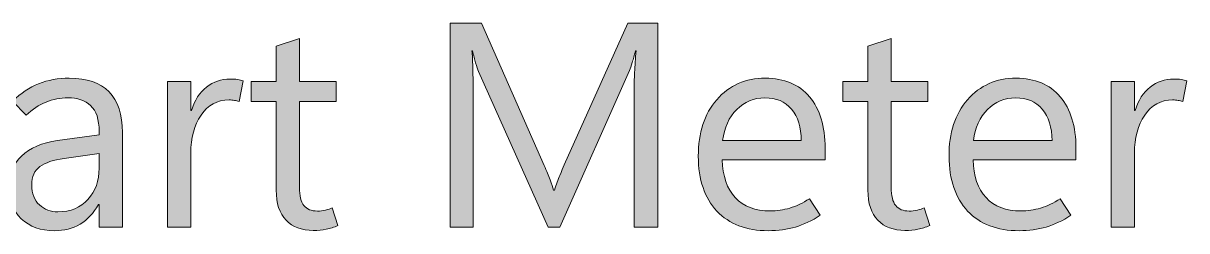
# Model space of a CAD drawing. Header units: millimetres. Extents: x 12 to 165, y -99 to -5.
# Drawn here: x 107.6 to 159.6, y -60.3 to -51 of the extents above; entities that cross this region are included whole.
import ezdxf

# ---------------------------------------------------------------- set-up
doc = ezdxf.new("R2010")
doc.units = ezdxf.units.MM
doc.header["$MEASUREMENT"] = 0
doc.layers.add('Layer 1', color=7, linetype='Continuous', lineweight=0)

# ---------------------------------------------------------------- blocks, each defined once
blk = doc.blocks.new('Block_1')
at = {"layer": 'Layer 1', "true_color": 0x231f20, "transparency": 33554687}
h = blk.add_hatch(color=250, dxfattribs=at)
h.dxf.hatch_style = 2
edge = h.paths.add_edge_path()
edge.add_spline(control_points=[(135.944, -60.15), (135.944, -60.15), (134.884, -60.15), (134.884, -60.15), (134.884, -60.15), (134.884, -54.043), (134.884, -54.043), (134.884, -53.802), (134.891, -53.533), (134.906, -53.237), (134.921, -52.941), (134.943, -52.619), (134.973, -52.272), (134.973, -52.272), (134.947, -52.272), (134.947, -52.272), (134.896, -52.475), (134.849, -52.651), (134.804, -52.799), (134.76, -52.947), (134.716, -53.065), (134.674, -53.154), (134.674, -53.154), (131.564, -60.15), (131.564, -60.15), (131.564, -60.15), (131.043, -60.15), (131.043, -60.15), (131.043, -60.15), (127.939, -53.205), (127.939, -53.205), (127.897, -53.104), (127.852, -52.975), (127.806, -52.818), (127.759, -52.662), (127.713, -52.479), (127.666, -52.272), (127.666, -52.272), (127.641, -52.272), (127.641, -52.272), (127.658, -52.454), (127.67, -52.693), (127.679, -52.989), (127.687, -53.286), (127.692, -53.641), (127.692, -54.056), (127.692, -54.056), (127.692, -60.15), (127.692, -60.15), (127.692, -60.15), (126.663, -60.15), (126.663, -60.15), (126.663, -60.15), (126.663, -51.047), (126.663, -51.047), (126.663, -51.047), (128.072, -51.047), (128.072, -51.047), (128.072, -51.047), (130.865, -57.395), (130.865, -57.395), (130.976, -57.636), (131.066, -57.848), (131.135, -58.03), (131.205, -58.211), (131.255, -58.364), (131.284, -58.487), (131.284, -58.487), (131.323, -58.487), (131.323, -58.487), (131.416, -58.237), (131.498, -58.019), (131.57, -57.833), (131.642, -57.646), (131.706, -57.492), (131.76, -57.369), (131.76, -57.369), (134.611, -51.047), (134.611, -51.047), (134.611, -51.047), (135.944, -51.047), (135.944, -51.047), (135.944, -51.047), (135.944, -60.15), (135.944, -60.15)], knot_values=[0, 0, 0, 0, 1, 1, 1, 2, 2, 2, 3, 3, 3, 4, 4, 4, 5, 5, 5, 6, 6, 6, 7, 7, 7, 8, 8, 8, 9, 9, 9, 10, 10, 10, 11, 11, 11, 12, 12, 12, 13, 13, 13, 14, 14, 14, 15, 15, 15, 16, 16, 16, 17, 17, 17, 18, 18, 18, 19, 19, 19, 20, 20, 20, 21, 21, 21, 22, 22, 22, 23, 23, 23, 24, 24, 24, 25, 25, 25, 26, 26, 26, 27, 27, 27, 28, 28, 28, 28], degree=3, periodic=0)
h = blk.add_hatch(color=250, dxfattribs=at)
h.dxf.hatch_style = 2
edge = h.paths.add_edge_path()
edge.add_spline(control_points=[(121.655, -60.074), (121.477, -60.146), (121.303, -60.199), (121.131, -60.235), (120.96, -60.271), (120.766, -60.289), (120.55, -60.289), (120.034, -60.289), (119.629, -60.138), (119.335, -59.835), (119.041, -59.533), (118.894, -59.085), (118.894, -58.493), (118.894, -58.493), (118.894, -54.538), (118.894, -54.538), (118.894, -54.538), (117.776, -54.538), (117.776, -54.538), (117.776, -54.538), (117.776, -53.65), (117.776, -53.65), (117.776, -53.65), (118.894, -53.65), (118.894, -53.65), (118.894, -53.65), (118.894, -52.063), (118.894, -52.063), (118.894, -52.063), (119.935, -51.726), (119.935, -51.726), (119.935, -51.726), (119.935, -53.65), (119.935, -53.65), (119.935, -53.65), (121.573, -53.65), (121.573, -53.65), (121.573, -53.65), (121.573, -54.538), (121.573, -54.538), (121.573, -54.538), (119.935, -54.538), (119.935, -54.538), (119.935, -54.538), (119.935, -58.372), (119.935, -58.372), (119.935, -58.745), (120.001, -59.013), (120.135, -59.178), (120.268, -59.343), (120.468, -59.426), (120.734, -59.426), (120.862, -59.426), (120.984, -59.411), (121.103, -59.382), (121.221, -59.352), (121.321, -59.318), (121.401, -59.28), (121.401, -59.28), (121.655, -60.074), (121.655, -60.074)], knot_values=[0, 0, 0, 0, 1, 1, 1, 2, 2, 2, 3, 3, 3, 4, 4, 4, 5, 5, 5, 6, 6, 6, 7, 7, 7, 8, 8, 8, 9, 9, 9, 10, 10, 10, 11, 11, 11, 12, 12, 12, 13, 13, 13, 14, 14, 14, 15, 15, 15, 16, 16, 16, 17, 17, 17, 18, 18, 18, 19, 19, 19, 20, 20, 20, 20], degree=3, periodic=0)
h = blk.add_hatch(color=250, dxfattribs=at)
h.dxf.hatch_style = 2
edge = h.paths.add_edge_path()
edge.add_spline(control_points=[(148.093, -60.074), (147.915, -60.146), (147.741, -60.199), (147.569, -60.235), (147.398, -60.271), (147.204, -60.289), (146.988, -60.289), (146.472, -60.289), (146.067, -60.138), (145.773, -59.835), (145.479, -59.533), (145.332, -59.085), (145.332, -58.493), (145.332, -58.493), (145.332, -54.538), (145.332, -54.538), (145.332, -54.538), (144.214, -54.538), (144.214, -54.538), (144.214, -54.538), (144.214, -53.65), (144.214, -53.65), (144.214, -53.65), (145.332, -53.65), (145.332, -53.65), (145.332, -53.65), (145.332, -52.063), (145.332, -52.063), (145.332, -52.063), (146.373, -51.726), (146.373, -51.726), (146.373, -51.726), (146.373, -53.65), (146.373, -53.65), (146.373, -53.65), (148.011, -53.65), (148.011, -53.65), (148.011, -53.65), (148.011, -54.538), (148.011, -54.538), (148.011, -54.538), (146.373, -54.538), (146.373, -54.538), (146.373, -54.538), (146.373, -58.372), (146.373, -58.372), (146.373, -58.745), (146.439, -59.013), (146.573, -59.178), (146.706, -59.343), (146.906, -59.426), (147.172, -59.426), (147.3, -59.426), (147.422, -59.411), (147.541, -59.382), (147.659, -59.352), (147.759, -59.318), (147.839, -59.28), (147.839, -59.28), (148.093, -60.074), (148.093, -60.074)], knot_values=[0, 0, 0, 0, 1, 1, 1, 2, 2, 2, 3, 3, 3, 4, 4, 4, 5, 5, 5, 6, 6, 6, 7, 7, 7, 8, 8, 8, 9, 9, 9, 10, 10, 10, 11, 11, 11, 12, 12, 12, 13, 13, 13, 14, 14, 14, 15, 15, 15, 16, 16, 16, 17, 17, 17, 18, 18, 18, 19, 19, 19, 20, 20, 20, 20], degree=3, periodic=0)
h = blk.add_hatch(color=250, dxfattribs=at)
h.dxf.hatch_style = 2
edge = h.paths.add_edge_path()
edge.add_spline(control_points=[(110.984, -57.509), (110.984, -57.509), (110.984, -56.862), (110.984, -56.862), (110.984, -56.862), (109.417, -57.077), (109.417, -57.077), (108.938, -57.145), (108.579, -57.266), (108.338, -57.439), (108.096, -57.613), (107.976, -57.886), (107.976, -58.258), (107.976, -58.648), (108.089, -58.945), (108.315, -59.15), (108.542, -59.355), (108.818, -59.458), (109.144, -59.458), (109.706, -59.458), (110.154, -59.274), (110.486, -58.906), (110.818, -58.537), (110.984, -58.072), (110.984, -57.509)], knot_values=[0, 0, 0, 0, 1, 1, 1, 2, 2, 2, 3, 3, 3, 4, 4, 4, 5, 5, 5, 6, 6, 6, 7, 7, 7, 8, 8, 8, 8], degree=3, periodic=0)
edge = h.paths.add_edge_path()
edge.add_spline(control_points=[(112.026, -60.15), (112.026, -60.15), (110.984, -60.15), (110.984, -60.15), (110.984, -60.15), (110.984, -59.134), (110.984, -59.134), (110.984, -59.134), (110.959, -59.134), (110.959, -59.134), (110.735, -59.523), (110.459, -59.815), (110.131, -60.01), (109.803, -60.204), (109.421, -60.302), (108.985, -60.302), (108.375, -60.302), (107.882, -60.124), (107.506, -59.769), (107.129, -59.413), (106.941, -58.941), (106.941, -58.353), (106.941, -57.799), (107.131, -57.34), (107.512, -56.976), (107.893, -56.612), (108.433, -56.379), (109.131, -56.278), (109.131, -56.278), (110.984, -56.03), (110.984, -56.03), (110.984, -56.03), (110.984, -55.884), (110.984, -55.884), (110.984, -55.338), (110.858, -54.95), (110.604, -54.719), (110.35, -54.489), (110.011, -54.373), (109.588, -54.373), (109.249, -54.373), (108.924, -54.437), (108.61, -54.564), (108.297, -54.691), (108.003, -54.885), (107.728, -55.148), (107.728, -55.148), (107.119, -54.519), (107.119, -54.519), (107.483, -54.168), (107.87, -53.91), (108.28, -53.745), (108.691, -53.58), (109.148, -53.497), (109.652, -53.497), (110.439, -53.497), (111.031, -53.699), (111.429, -54.104), (111.826, -54.508), (112.026, -55.114), (112.026, -55.922), (112.026, -55.922), (112.026, -60.15), (112.026, -60.15)], knot_values=[0, 0, 0, 0, 1, 1, 1, 2, 2, 2, 3, 3, 3, 4, 4, 4, 5, 5, 5, 6, 6, 6, 7, 7, 7, 8, 8, 8, 9, 9, 9, 10, 10, 10, 11, 11, 11, 12, 12, 12, 13, 13, 13, 14, 14, 14, 15, 15, 15, 16, 16, 16, 17, 17, 17, 18, 18, 18, 19, 19, 19, 20, 20, 20, 21, 21, 21, 21], degree=3, periodic=0)
h = blk.add_hatch(color=250, dxfattribs=at)
h.dxf.hatch_style = 2
edge = h.paths.add_edge_path()
edge.add_spline(control_points=[(117.243, -54.538), (117.163, -54.513), (117.091, -54.495), (117.027, -54.485), (116.964, -54.474), (116.883, -54.468), (116.786, -54.468), (116.257, -54.468), (115.84, -54.694), (115.536, -55.145), (115.231, -55.595), (115.079, -56.159), (115.079, -56.836), (115.079, -56.836), (115.079, -60.15), (115.079, -60.15), (115.079, -60.15), (114.038, -60.15), (114.038, -60.15), (114.038, -60.15), (114.038, -53.65), (114.038, -53.65), (114.038, -53.65), (115.079, -53.65), (115.079, -53.65), (115.079, -53.65), (115.079, -54.938), (115.079, -54.938), (115.079, -54.938), (115.104, -54.938), (115.104, -54.938), (115.252, -54.481), (115.479, -54.133), (115.783, -53.894), (116.088, -53.655), (116.439, -53.535), (116.837, -53.535), (116.968, -53.535), (117.079, -53.542), (117.17, -53.554), (117.261, -53.567), (117.343, -53.586), (117.415, -53.612), (117.415, -53.612), (117.243, -54.538), (117.243, -54.538)], knot_values=[0, 0, 0, 0, 1, 1, 1, 2, 2, 2, 3, 3, 3, 4, 4, 4, 5, 5, 5, 6, 6, 6, 7, 7, 7, 8, 8, 8, 9, 9, 9, 10, 10, 10, 11, 11, 11, 12, 12, 12, 13, 13, 13, 14, 14, 14, 15, 15, 15, 15], degree=3, periodic=0)
h = blk.add_hatch(color=250, dxfattribs=at)
h.dxf.hatch_style = 2
edge = h.paths.add_edge_path()
edge.add_spline(control_points=[(142.355, -56.284), (142.351, -55.683), (142.205, -55.214), (141.917, -54.878), (141.629, -54.541), (141.233, -54.373), (140.73, -54.373), (140.235, -54.373), (139.815, -54.546), (139.47, -54.891), (139.125, -55.236), (138.915, -55.7), (138.838, -56.284), (138.838, -56.284), (142.355, -56.284), (142.355, -56.284)], knot_values=[0, 0, 0, 0, 1, 1, 1, 2, 2, 2, 3, 3, 3, 4, 4, 4, 5, 5, 5, 5], degree=3, periodic=0)
edge = h.paths.add_edge_path()
edge.add_spline(control_points=[(143.421, -57.134), (143.421, -57.134), (138.826, -57.134), (138.826, -57.134), (138.843, -57.867), (139.036, -58.431), (139.406, -58.826), (139.776, -59.222), (140.296, -59.42), (140.965, -59.42), (141.257, -59.42), (141.55, -59.376), (141.844, -59.289), (142.138, -59.203), (142.429, -59.064), (142.717, -58.874), (142.717, -58.874), (143.199, -59.616), (143.199, -59.616), (142.831, -59.853), (142.463, -60.027), (142.095, -60.137), (141.726, -60.247), (141.322, -60.302), (140.882, -60.302), (139.901, -60.302), (139.134, -60.01), (138.584, -59.426), (138.034, -58.842), (137.757, -58.027), (137.753, -56.982), (137.748, -55.937), (138.025, -55.095), (138.581, -54.456), (139.137, -53.817), (139.86, -53.497), (140.749, -53.497), (141.595, -53.497), (142.252, -53.773), (142.72, -54.326), (143.187, -54.878), (143.421, -55.643), (143.421, -56.62), (143.421, -56.62), (143.421, -57.134), (143.421, -57.134)], knot_values=[0, 0, 0, 0, 1, 1, 1, 2, 2, 2, 3, 3, 3, 4, 4, 4, 5, 5, 5, 6, 6, 6, 7, 7, 7, 8, 8, 8, 9, 9, 9, 10, 10, 10, 11, 11, 11, 12, 12, 12, 13, 13, 13, 14, 14, 14, 15, 15, 15, 15], degree=3, periodic=0)
h = blk.add_hatch(color=250, dxfattribs=at)
h.dxf.hatch_style = 2
edge = h.paths.add_edge_path()
edge.add_spline(control_points=[(153.558, -56.284), (153.554, -55.683), (153.408, -55.214), (153.12, -54.878), (152.832, -54.541), (152.437, -54.373), (151.933, -54.373), (151.438, -54.373), (151.018, -54.546), (150.673, -54.891), (150.328, -55.236), (150.118, -55.7), (150.042, -56.284), (150.042, -56.284), (153.558, -56.284), (153.558, -56.284)], knot_values=[0, 0, 0, 0, 1, 1, 1, 2, 2, 2, 3, 3, 3, 4, 4, 4, 5, 5, 5, 5], degree=3, periodic=0)
edge = h.paths.add_edge_path()
edge.add_spline(control_points=[(154.625, -57.134), (154.625, -57.134), (150.029, -57.134), (150.029, -57.134), (150.046, -57.867), (150.24, -58.431), (150.61, -58.826), (150.98, -59.222), (151.499, -59.42), (152.168, -59.42), (152.46, -59.42), (152.753, -59.376), (153.047, -59.289), (153.341, -59.203), (153.632, -59.064), (153.92, -58.874), (153.92, -58.874), (154.403, -59.616), (154.403, -59.616), (154.034, -59.853), (153.666, -60.027), (153.298, -60.137), (152.93, -60.247), (152.526, -60.302), (152.085, -60.302), (151.104, -60.302), (150.338, -60.01), (149.788, -59.426), (149.238, -58.842), (148.96, -58.027), (148.956, -56.982), (148.952, -55.937), (149.228, -55.095), (149.784, -54.456), (150.341, -53.817), (151.064, -53.497), (151.952, -53.497), (152.799, -53.497), (153.456, -53.773), (153.923, -54.326), (154.391, -54.878), (154.625, -55.643), (154.625, -56.62), (154.625, -56.62), (154.625, -57.134), (154.625, -57.134)], knot_values=[0, 0, 0, 0, 1, 1, 1, 2, 2, 2, 3, 3, 3, 4, 4, 4, 5, 5, 5, 6, 6, 6, 7, 7, 7, 8, 8, 8, 9, 9, 9, 10, 10, 10, 11, 11, 11, 12, 12, 12, 13, 13, 13, 14, 14, 14, 15, 15, 15, 15], degree=3, periodic=0)
h = blk.add_hatch(color=250, dxfattribs=at)
h.dxf.hatch_style = 2
edge = h.paths.add_edge_path()
edge.add_spline(control_points=[(159.404, -54.538), (159.324, -54.513), (159.252, -54.495), (159.189, -54.485), (159.125, -54.474), (159.045, -54.468), (158.947, -54.468), (158.418, -54.468), (158.001, -54.694), (157.697, -55.145), (157.392, -55.595), (157.24, -56.159), (157.24, -56.836), (157.24, -56.836), (157.24, -60.15), (157.24, -60.15), (157.24, -60.15), (156.199, -60.15), (156.199, -60.15), (156.199, -60.15), (156.199, -53.65), (156.199, -53.65), (156.199, -53.65), (157.24, -53.65), (157.24, -53.65), (157.24, -53.65), (157.24, -54.938), (157.24, -54.938), (157.24, -54.938), (157.265, -54.938), (157.265, -54.938), (157.413, -54.481), (157.64, -54.133), (157.945, -53.894), (158.249, -53.655), (158.6, -53.535), (158.998, -53.535), (159.129, -53.535), (159.24, -53.542), (159.331, -53.554), (159.422, -53.567), (159.504, -53.586), (159.576, -53.612), (159.576, -53.612), (159.404, -54.538), (159.404, -54.538)], knot_values=[0, 0, 0, 0, 1, 1, 1, 2, 2, 2, 3, 3, 3, 4, 4, 4, 5, 5, 5, 6, 6, 6, 7, 7, 7, 8, 8, 8, 9, 9, 9, 10, 10, 10, 11, 11, 11, 12, 12, 12, 13, 13, 13, 14, 14, 14, 15, 15, 15, 15], degree=3, periodic=0)
at = {"layer": 'Layer 1'}
for points, knots in [([(135.944, -60.15), (135.944, -60.15), (134.884, -60.15), (134.884, -60.15), (134.884, -60.15), (134.884, -54.043), (134.884, -54.043), (134.884, -53.802), (134.891, -53.533), (134.906, -53.237), (134.921, -52.941), (134.943, -52.619), (134.973, -52.272), (134.973, -52.272), (134.947, -52.272), (134.947, -52.272), (134.896, -52.475), (134.849, -52.651), (134.804, -52.799), (134.76, -52.947), (134.716, -53.065), (134.674, -53.154), (134.674, -53.154), (131.564, -60.15), (131.564, -60.15), (131.564, -60.15), (131.043, -60.15), (131.043, -60.15), (131.043, -60.15), (127.939, -53.205), (127.939, -53.205), (127.897, -53.104), (127.852, -52.975), (127.806, -52.818), (127.759, -52.662), (127.713, -52.479), (127.666, -52.272), (127.666, -52.272), (127.641, -52.272), (127.641, -52.272), (127.658, -52.454), (127.67, -52.693), (127.679, -52.989), (127.687, -53.286), (127.692, -53.641), (127.692, -54.056), (127.692, -54.056), (127.692, -60.15), (127.692, -60.15), (127.692, -60.15), (126.663, -60.15), (126.663, -60.15), (126.663, -60.15), (126.663, -51.047), (126.663, -51.047), (126.663, -51.047), (128.072, -51.047), (128.072, -51.047), (128.072, -51.047), (130.865, -57.395), (130.865, -57.395), (130.976, -57.636), (131.066, -57.848), (131.135, -58.03), (131.205, -58.211), (131.255, -58.364), (131.284, -58.487), (131.284, -58.487), (131.323, -58.487), (131.323, -58.487), (131.416, -58.237), (131.498, -58.019), (131.57, -57.833), (131.642, -57.646), (131.706, -57.492), (131.76, -57.369), (131.76, -57.369), (134.611, -51.047), (134.611, -51.047), (134.611, -51.047), (135.944, -51.047), (135.944, -51.047), (135.944, -51.047), (135.944, -60.15), (135.944, -60.15)], [0, 0, 0, 0, 1, 1, 1, 2, 2, 2, 3, 3, 3, 4, 4, 4, 5, 5, 5, 6, 6, 6, 7, 7, 7, 8, 8, 8, 9, 9, 9, 10, 10, 10, 11, 11, 11, 12, 12, 12, 13, 13, 13, 14, 14, 14, 15, 15, 15, 16, 16, 16, 17, 17, 17, 18, 18, 18, 19, 19, 19, 20, 20, 20, 21, 21, 21, 22, 22, 22, 23, 23, 23, 24, 24, 24, 25, 25, 25, 26, 26, 26, 27, 27, 27, 28, 28, 28, 28]), ([(121.655, -60.074), (121.477, -60.146), (121.303, -60.199), (121.131, -60.235), (120.96, -60.271), (120.766, -60.289), (120.55, -60.289), (120.034, -60.289), (119.629, -60.138), (119.335, -59.835), (119.041, -59.533), (118.894, -59.085), (118.894, -58.493), (118.894, -58.493), (118.894, -54.538), (118.894, -54.538), (118.894, -54.538), (117.776, -54.538), (117.776, -54.538), (117.776, -54.538), (117.776, -53.65), (117.776, -53.65), (117.776, -53.65), (118.894, -53.65), (118.894, -53.65), (118.894, -53.65), (118.894, -52.063), (118.894, -52.063), (118.894, -52.063), (119.935, -51.726), (119.935, -51.726), (119.935, -51.726), (119.935, -53.65), (119.935, -53.65), (119.935, -53.65), (121.573, -53.65), (121.573, -53.65), (121.573, -53.65), (121.573, -54.538), (121.573, -54.538), (121.573, -54.538), (119.935, -54.538), (119.935, -54.538), (119.935, -54.538), (119.935, -58.372), (119.935, -58.372), (119.935, -58.745), (120.001, -59.013), (120.135, -59.178), (120.268, -59.343), (120.468, -59.426), (120.734, -59.426), (120.862, -59.426), (120.984, -59.411), (121.103, -59.382), (121.221, -59.352), (121.321, -59.318), (121.401, -59.28), (121.401, -59.28), (121.655, -60.074), (121.655, -60.074)], [0, 0, 0, 0, 1, 1, 1, 2, 2, 2, 3, 3, 3, 4, 4, 4, 5, 5, 5, 6, 6, 6, 7, 7, 7, 8, 8, 8, 9, 9, 9, 10, 10, 10, 11, 11, 11, 12, 12, 12, 13, 13, 13, 14, 14, 14, 15, 15, 15, 16, 16, 16, 17, 17, 17, 18, 18, 18, 19, 19, 19, 20, 20, 20, 20]), ([(148.093, -60.074), (147.915, -60.146), (147.741, -60.199), (147.569, -60.235), (147.398, -60.271), (147.204, -60.289), (146.988, -60.289), (146.472, -60.289), (146.067, -60.138), (145.773, -59.835), (145.479, -59.533), (145.332, -59.085), (145.332, -58.493), (145.332, -58.493), (145.332, -54.538), (145.332, -54.538), (145.332, -54.538), (144.214, -54.538), (144.214, -54.538), (144.214, -54.538), (144.214, -53.65), (144.214, -53.65), (144.214, -53.65), (145.332, -53.65), (145.332, -53.65), (145.332, -53.65), (145.332, -52.063), (145.332, -52.063), (145.332, -52.063), (146.373, -51.726), (146.373, -51.726), (146.373, -51.726), (146.373, -53.65), (146.373, -53.65), (146.373, -53.65), (148.011, -53.65), (148.011, -53.65), (148.011, -53.65), (148.011, -54.538), (148.011, -54.538), (148.011, -54.538), (146.373, -54.538), (146.373, -54.538), (146.373, -54.538), (146.373, -58.372), (146.373, -58.372), (146.373, -58.745), (146.439, -59.013), (146.573, -59.178), (146.706, -59.343), (146.906, -59.426), (147.172, -59.426), (147.3, -59.426), (147.422, -59.411), (147.541, -59.382), (147.659, -59.352), (147.759, -59.318), (147.839, -59.28), (147.839, -59.28), (148.093, -60.074), (148.093, -60.074)], [0, 0, 0, 0, 1, 1, 1, 2, 2, 2, 3, 3, 3, 4, 4, 4, 5, 5, 5, 6, 6, 6, 7, 7, 7, 8, 8, 8, 9, 9, 9, 10, 10, 10, 11, 11, 11, 12, 12, 12, 13, 13, 13, 14, 14, 14, 15, 15, 15, 16, 16, 16, 17, 17, 17, 18, 18, 18, 19, 19, 19, 20, 20, 20, 20]), ([(112.026, -60.15), (112.026, -60.15), (110.984, -60.15), (110.984, -60.15), (110.984, -60.15), (110.984, -59.134), (110.984, -59.134), (110.984, -59.134), (110.959, -59.134), (110.959, -59.134), (110.735, -59.523), (110.459, -59.815), (110.131, -60.01), (109.803, -60.204), (109.421, -60.302), (108.985, -60.302), (108.375, -60.302), (107.882, -60.124), (107.506, -59.769), (107.129, -59.413), (106.941, -58.941), (106.941, -58.353), (106.941, -57.799), (107.131, -57.34), (107.512, -56.976), (107.893, -56.612), (108.433, -56.379), (109.131, -56.278), (109.131, -56.278), (110.984, -56.03), (110.984, -56.03), (110.984, -56.03), (110.984, -55.884), (110.984, -55.884), (110.984, -55.338), (110.858, -54.95), (110.604, -54.719), (110.35, -54.489), (110.011, -54.373), (109.588, -54.373), (109.249, -54.373), (108.924, -54.437), (108.61, -54.564), (108.297, -54.691), (108.003, -54.885), (107.728, -55.148), (107.728, -55.148), (107.119, -54.519), (107.119, -54.519), (107.483, -54.168), (107.87, -53.91), (108.28, -53.745), (108.691, -53.58), (109.148, -53.497), (109.652, -53.497), (110.439, -53.497), (111.031, -53.699), (111.429, -54.104), (111.826, -54.508), (112.026, -55.114), (112.026, -55.922), (112.026, -55.922), (112.026, -60.15), (112.026, -60.15)], [0, 0, 0, 0, 1, 1, 1, 2, 2, 2, 3, 3, 3, 4, 4, 4, 5, 5, 5, 6, 6, 6, 7, 7, 7, 8, 8, 8, 9, 9, 9, 10, 10, 10, 11, 11, 11, 12, 12, 12, 13, 13, 13, 14, 14, 14, 15, 15, 15, 16, 16, 16, 17, 17, 17, 18, 18, 18, 19, 19, 19, 20, 20, 20, 21, 21, 21, 21]), ([(117.243, -54.538), (117.163, -54.513), (117.091, -54.495), (117.027, -54.485), (116.964, -54.474), (116.883, -54.468), (116.786, -54.468), (116.257, -54.468), (115.84, -54.694), (115.536, -55.145), (115.231, -55.595), (115.079, -56.159), (115.079, -56.836), (115.079, -56.836), (115.079, -60.15), (115.079, -60.15), (115.079, -60.15), (114.038, -60.15), (114.038, -60.15), (114.038, -60.15), (114.038, -53.65), (114.038, -53.65), (114.038, -53.65), (115.079, -53.65), (115.079, -53.65), (115.079, -53.65), (115.079, -54.938), (115.079, -54.938), (115.079, -54.938), (115.104, -54.938), (115.104, -54.938), (115.252, -54.481), (115.479, -54.133), (115.783, -53.894), (116.088, -53.655), (116.439, -53.535), (116.837, -53.535), (116.968, -53.535), (117.079, -53.542), (117.17, -53.554), (117.261, -53.567), (117.343, -53.586), (117.415, -53.612), (117.415, -53.612), (117.243, -54.538), (117.243, -54.538)], [0, 0, 0, 0, 1, 1, 1, 2, 2, 2, 3, 3, 3, 4, 4, 4, 5, 5, 5, 6, 6, 6, 7, 7, 7, 8, 8, 8, 9, 9, 9, 10, 10, 10, 11, 11, 11, 12, 12, 12, 13, 13, 13, 14, 14, 14, 15, 15, 15, 15]), ([(143.421, -57.134), (143.421, -57.134), (138.826, -57.134), (138.826, -57.134), (138.843, -57.867), (139.036, -58.431), (139.406, -58.826), (139.776, -59.222), (140.296, -59.42), (140.965, -59.42), (141.257, -59.42), (141.55, -59.376), (141.844, -59.289), (142.138, -59.203), (142.429, -59.064), (142.717, -58.874), (142.717, -58.874), (143.199, -59.616), (143.199, -59.616), (142.831, -59.853), (142.463, -60.027), (142.095, -60.137), (141.726, -60.247), (141.322, -60.302), (140.882, -60.302), (139.901, -60.302), (139.134, -60.01), (138.584, -59.426), (138.034, -58.842), (137.757, -58.027), (137.753, -56.982), (137.748, -55.937), (138.025, -55.095), (138.581, -54.456), (139.137, -53.817), (139.86, -53.497), (140.749, -53.497), (141.595, -53.497), (142.252, -53.773), (142.72, -54.326), (143.187, -54.878), (143.421, -55.643), (143.421, -56.62), (143.421, -56.62), (143.421, -57.134), (143.421, -57.134)], [0, 0, 0, 0, 1, 1, 1, 2, 2, 2, 3, 3, 3, 4, 4, 4, 5, 5, 5, 6, 6, 6, 7, 7, 7, 8, 8, 8, 9, 9, 9, 10, 10, 10, 11, 11, 11, 12, 12, 12, 13, 13, 13, 14, 14, 14, 15, 15, 15, 15]), ([(154.625, -57.134), (154.625, -57.134), (150.029, -57.134), (150.029, -57.134), (150.046, -57.867), (150.24, -58.431), (150.61, -58.826), (150.98, -59.222), (151.499, -59.42), (152.168, -59.42), (152.46, -59.42), (152.753, -59.376), (153.047, -59.289), (153.341, -59.203), (153.632, -59.064), (153.92, -58.874), (153.92, -58.874), (154.403, -59.616), (154.403, -59.616), (154.034, -59.853), (153.666, -60.027), (153.298, -60.137), (152.93, -60.247), (152.526, -60.302), (152.085, -60.302), (151.104, -60.302), (150.338, -60.01), (149.788, -59.426), (149.238, -58.842), (148.96, -58.027), (148.956, -56.982), (148.952, -55.937), (149.228, -55.095), (149.784, -54.456), (150.341, -53.817), (151.064, -53.497), (151.952, -53.497), (152.799, -53.497), (153.456, -53.773), (153.923, -54.326), (154.391, -54.878), (154.625, -55.643), (154.625, -56.62), (154.625, -56.62), (154.625, -57.134), (154.625, -57.134)], [0, 0, 0, 0, 1, 1, 1, 2, 2, 2, 3, 3, 3, 4, 4, 4, 5, 5, 5, 6, 6, 6, 7, 7, 7, 8, 8, 8, 9, 9, 9, 10, 10, 10, 11, 11, 11, 12, 12, 12, 13, 13, 13, 14, 14, 14, 15, 15, 15, 15]), ([(159.404, -54.538), (159.324, -54.513), (159.252, -54.495), (159.189, -54.485), (159.125, -54.474), (159.045, -54.468), (158.947, -54.468), (158.418, -54.468), (158.001, -54.694), (157.697, -55.145), (157.392, -55.595), (157.24, -56.159), (157.24, -56.836), (157.24, -56.836), (157.24, -60.15), (157.24, -60.15), (157.24, -60.15), (156.199, -60.15), (156.199, -60.15), (156.199, -60.15), (156.199, -53.65), (156.199, -53.65), (156.199, -53.65), (157.24, -53.65), (157.24, -53.65), (157.24, -53.65), (157.24, -54.938), (157.24, -54.938), (157.24, -54.938), (157.265, -54.938), (157.265, -54.938), (157.413, -54.481), (157.64, -54.133), (157.945, -53.894), (158.249, -53.655), (158.6, -53.535), (158.998, -53.535), (159.129, -53.535), (159.24, -53.542), (159.331, -53.554), (159.422, -53.567), (159.504, -53.586), (159.576, -53.612), (159.576, -53.612), (159.404, -54.538), (159.404, -54.538)], [0, 0, 0, 0, 1, 1, 1, 2, 2, 2, 3, 3, 3, 4, 4, 4, 5, 5, 5, 6, 6, 6, 7, 7, 7, 8, 8, 8, 9, 9, 9, 10, 10, 10, 11, 11, 11, 12, 12, 12, 13, 13, 13, 14, 14, 14, 15, 15, 15, 15]), ([(142.355, -56.284), (142.351, -55.683), (142.205, -55.214), (141.917, -54.878), (141.629, -54.541), (141.233, -54.373), (140.73, -54.373), (140.235, -54.373), (139.815, -54.546), (139.47, -54.891), (139.125, -55.236), (138.915, -55.7), (138.838, -56.284), (138.838, -56.284), (142.355, -56.284), (142.355, -56.284)], [0, 0, 0, 0, 1, 1, 1, 2, 2, 2, 3, 3, 3, 4, 4, 4, 5, 5, 5, 5]), ([(153.558, -56.284), (153.554, -55.683), (153.408, -55.214), (153.12, -54.878), (152.832, -54.541), (152.437, -54.373), (151.933, -54.373), (151.438, -54.373), (151.018, -54.546), (150.673, -54.891), (150.328, -55.236), (150.118, -55.7), (150.042, -56.284), (150.042, -56.284), (153.558, -56.284), (153.558, -56.284)], [0, 0, 0, 0, 1, 1, 1, 2, 2, 2, 3, 3, 3, 4, 4, 4, 5, 5, 5, 5]), ([(110.984, -57.509), (110.984, -57.509), (110.984, -56.862), (110.984, -56.862), (110.984, -56.862), (109.417, -57.077), (109.417, -57.077), (108.938, -57.145), (108.579, -57.266), (108.338, -57.439), (108.096, -57.613), (107.976, -57.886), (107.976, -58.258), (107.976, -58.648), (108.089, -58.945), (108.315, -59.15), (108.542, -59.355), (108.818, -59.458), (109.144, -59.458), (109.706, -59.458), (110.154, -59.274), (110.486, -58.906), (110.818, -58.537), (110.984, -58.072), (110.984, -57.509)], [0, 0, 0, 0, 1, 1, 1, 2, 2, 2, 3, 3, 3, 4, 4, 4, 5, 5, 5, 6, 6, 6, 7, 7, 7, 8, 8, 8, 8])]:
    blk.add_open_spline(points, degree=3, knots=knots, dxfattribs=at)
blk = doc.blocks.new('Block_0')
at = {"layer": 'Layer 1'}
blk.add_blockref('Block_1', (0, 0), dxfattribs=at)

msp = doc.modelspace()

# ---------------------------------------------------------------- block references
at = {"layer": 'Layer 1'}
msp.add_blockref('Block_0', (0, 0), dxfattribs=at)

doc.saveas('drawing.dxf')
